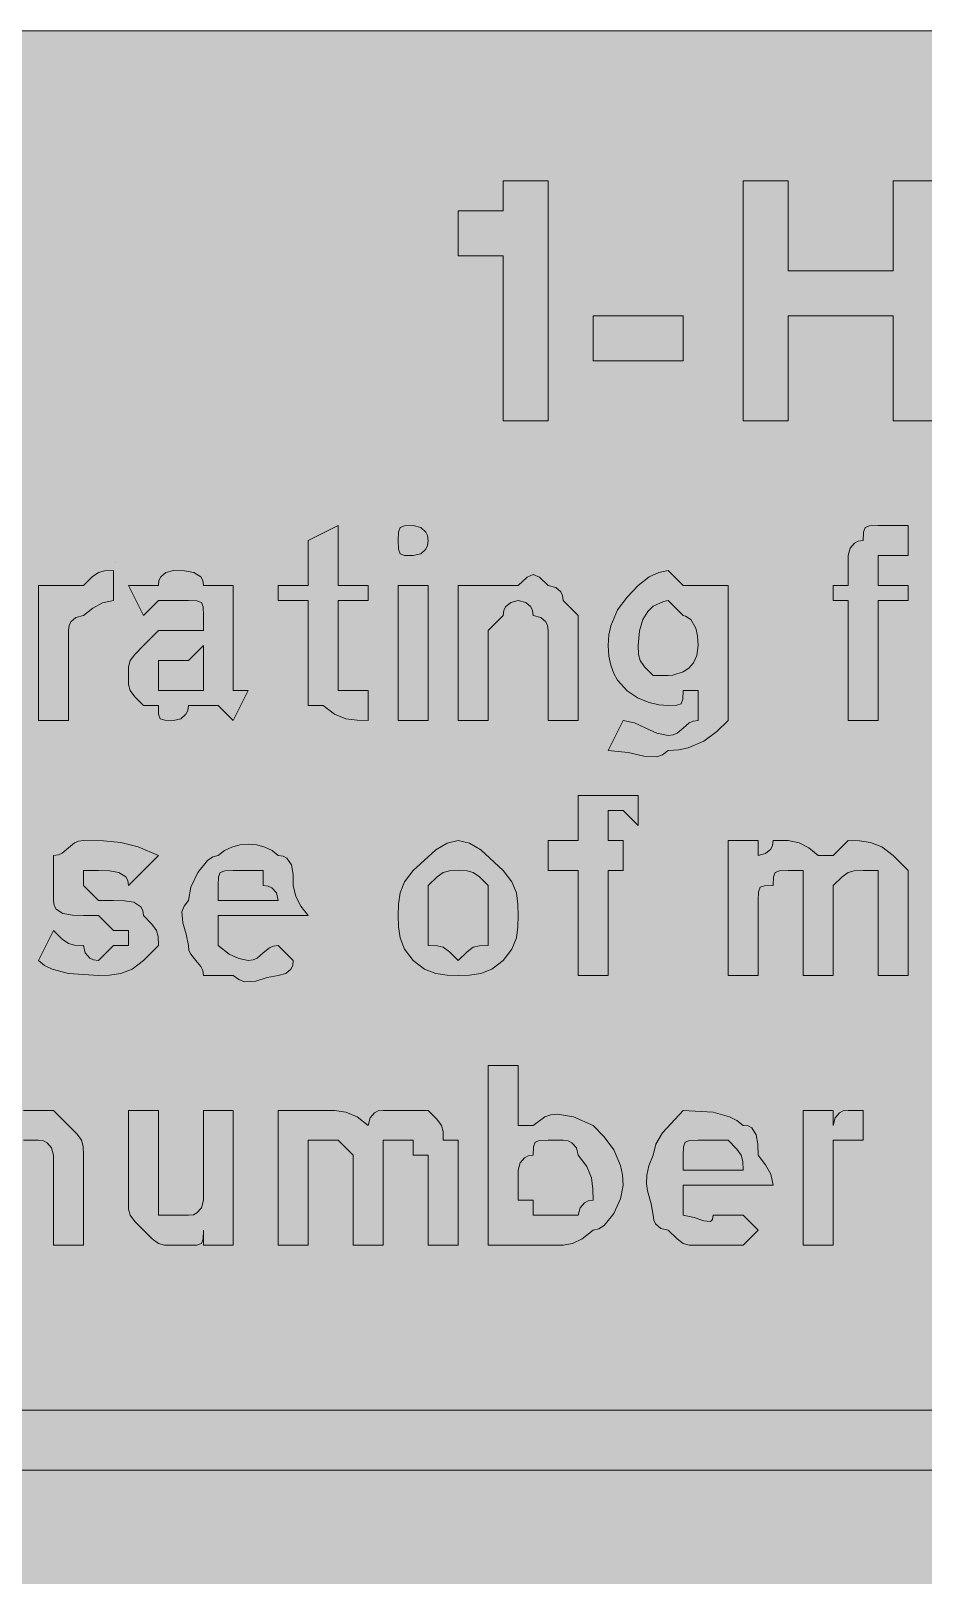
# Model space of a CAD drawing. Header units: metres. Extents: x 10 to 558, y 12 to 259.
# Drawn here: x 135.2 to 206.6, y 135.1 to 258.7 of the extents above; entities that cross this region are included whole.
import ezdxf

# ---------------------------------------------------------------- set-up
doc = ezdxf.new("R2010")
doc.units = ezdxf.units.M
for name, color, linetype, true_color in [('FILL_FIREBRICK_C36B00', 7, 'Continuous', 0xc36b00), ('FILL_WHITE_FFFFFF', 7, 'Continuous', 0xffffff), ('STROKE_WHITE_FFFFFF', 7, 'Continuous', 0xffffff)]:
    doc.layers.add(name, color=color, linetype=linetype, true_color=true_color)

msp = doc.modelspace()

# ---------------------------------------------------------------- hatches: boundary and pattern name
at = {"layer": 'FILL_FIREBRICK_C36B00', "true_color": 0xc36b00}
h = msp.add_hatch(color=7, dxfattribs=at)
h.dxf.hatch_style = 1
h.paths.add_polyline_path([(552.54, 258.7), (553.8, 258.57), (554.83, 258.21), (555.75, 257.52), (557.14, 255.91), (557.56, 255.2), (557.85, 254.52), (558.11, 253.13), (558.15, 251.52), (558.15, 18.72), (558.15, 15.12), (557.75, 15.07), (557.44, 14.91), (556.95, 14.37), (556.46, 13.6), (555.75, 12.72), (554.83, 12.03), (553.8, 11.67), (552.54, 11.54), (550.95, 11.52), (16.95, 11.52), (13.35, 11.52), (12.6, 12.12), (11.83, 12.53), (10.95, 12.72), (10.26, 14.33), (9.9, 15.72), (9.77, 17.11), (9.75, 18.72), (9.75, 251.52), (9.75, 255.12), (10.35, 255.87), (10.76, 256.64), (10.95, 257.52), (11.83, 257.71), (12.6, 258.12), (13.35, 258.72), (16.95, 258.72), (550.95, 258.72), (552.54, 258.7)])
at = {"layer": 'FILL_WHITE_FFFFFF', "true_color": 0xffffff}
h = msp.add_hatch(color=7, dxfattribs=at)
h.dxf.hatch_style = 1
h.paths.add_polyline_path([(172.95, 227.52), (172.95, 240.72), (169.35, 240.72), (169.35, 244.32), (170.55, 244.32), (172.95, 244.32), (172.95, 245.52), (172.95, 246.72), (176.55, 246.72), (176.55, 227.52), (172.95, 227.52)])
h = msp.add_hatch(color=7, dxfattribs=at)
h.dxf.hatch_style = 1
h.paths.add_polyline_path([(204.15, 235.92), (195.75, 235.92), (195.75, 227.52), (192.15, 227.52), (192.15, 246.72), (195.75, 246.72), (195.75, 239.52), (204.15, 239.52), (204.15, 246.72), (207.75, 246.72), (207.75, 227.52), (204.15, 227.52), (204.15, 235.92)])
h = msp.add_hatch(color=7, dxfattribs=at)
h.dxf.hatch_style = 1
h.paths.add_polyline_path([(180.15, 235.92), (187.35, 235.92), (187.35, 232.32), (180.15, 232.32), (180.15, 235.92)])
h = msp.add_hatch(color=7, dxfattribs=at)
h.dxf.hatch_style = 1
h.paths.add_polyline_path([(159.75, 205.92), (160.95, 205.92), (162.15, 205.92), (162.15, 203.52), (161.25, 203.54), (160.35, 203.67), (159.45, 204.03), (158.55, 204.72), (157.35, 204.72), (157.35, 205.92), (157.35, 213.12), (154.95, 213.12), (154.95, 214.32), (157.35, 214.32), (157.35, 217.92), (159.75, 219.12), (159.75, 214.32), (162.15, 214.32), (162.15, 213.12), (159.75, 213.12), (159.75, 207.12), (159.75, 205.92)])
h = msp.add_hatch(color=7, dxfattribs=at)
h.dxf.hatch_style = 1
h.paths.add_polyline_path([(166.9, 217.52), (166.76, 217.23), (166.35, 216.87), (165.75, 216.72), (165.06, 216.74), (164.7, 216.87), (164.57, 217.23), (164.55, 217.92), (164.57, 218.61), (164.7, 218.97), (165.06, 219.1), (165.75, 219.12), (166.35, 218.97), (166.76, 218.61), (166.9, 218.32), (166.95, 217.92), (166.9, 217.52)])
h = msp.add_hatch(color=7, dxfattribs=at)
h.dxf.hatch_style = 1
h.paths.add_polyline_path([(202.95, 203.52), (200.55, 203.52), (200.55, 213.12), (199.35, 213.12), (199.35, 214.32), (200.55, 214.32), (200.55, 216.72), (200.7, 217.32), (201.06, 217.73), (201.35, 217.87), (201.75, 217.92), (201.77, 218.61), (201.9, 218.97), (202.26, 219.1), (202.95, 219.12), (204.15, 219.12), (205.35, 219.12), (205.35, 216.72), (204.15, 216.72), (202.95, 216.72), (202.95, 215.52), (202.95, 214.32), (205.35, 214.32), (205.35, 213.12), (202.95, 213.12), (202.95, 203.52)])
h = msp.add_hatch(color=7, dxfattribs=at)
h.dxf.hatch_style = 1
h.paths.add_polyline_path([(139.35, 214.32), (140.06, 215.01), (140.55, 215.37), (141.04, 215.5), (141.75, 215.52), (141.75, 213.12), (140.87, 212.93), (140.1, 212.52), (139.35, 211.92), (138.75, 211.77), (138.34, 211.41), (138.2, 211.12), (138.15, 210.72), (138.15, 203.52), (135.75, 203.52), (135.75, 214.32), (138.15, 214.32), (139.35, 214.32)])
h = msp.add_hatch(color=7, dxfattribs=at)
h.dxf.hatch_style = 1
h.paths.add_polyline_path([(145.35, 214.32), (145.4, 214.72), (145.54, 215.01), (145.95, 215.37), (146.55, 215.52), (147.43, 215.5), (148.2, 215.37), (148.74, 215.01), (148.9, 214.72), (148.95, 214.32), (151.35, 214.32), (151.35, 211.92), (151.35, 209.52), (151.35, 207.12), (151.35, 205.92), (152.55, 205.92), (151.35, 203.52), (150.15, 204.72), (147.75, 204.72), (147.7, 204.32), (147.56, 204.03), (147.15, 203.67), (146.55, 203.52), (145.86, 203.54), (145.5, 203.67), (145.37, 204.03), (145.35, 204.72), (144.15, 204.72), (143.46, 205.43), (143.1, 205.92), (142.97, 206.41), (142.95, 207.12), (142.97, 207.83), (143.1, 208.32), (143.46, 208.81), (144.15, 209.52), (145.35, 210.72), (146.55, 210.72), (147.75, 210.72), (148.95, 210.72), (148.95, 211.92), (148.93, 212.61), (148.8, 212.97), (148.44, 213.1), (147.75, 213.12), (146.55, 213.12), (145.35, 213.12), (144.15, 211.92), (142.95, 214.32), (144.15, 214.32), (145.35, 214.32)])
h.paths.add_polyline_path([(148.95, 205.92), (148.95, 207.12), (148.95, 209.52), (147.75, 208.32), (146.55, 208.32), (145.35, 208.32), (145.35, 207.12), (145.35, 205.92), (146.55, 205.92), (147.75, 205.92), (148.95, 205.92)], flags=16)
h = msp.add_hatch(color=7, dxfattribs=at)
h.dxf.hatch_style = 1
h.paths.add_polyline_path([(173.55, 212.97), (173.14, 212.61), (173, 212.32), (172.95, 211.92), (171.75, 210.72), (171.75, 203.52), (169.35, 203.52), (169.35, 214.32), (171.75, 214.32), (174.15, 214.32), (174.86, 214.99), (175.35, 215.22), (175.84, 214.99), (176.55, 214.32), (177.15, 214.17), (177.56, 213.81), (177.7, 213.52), (177.75, 213.12), (178.95, 211.92), (178.95, 203.52), (176.55, 203.52), (176.55, 210.72), (176.5, 211.12), (176.36, 211.41), (175.95, 211.77), (175.35, 211.92), (175.3, 212.32), (175.16, 212.61), (174.75, 212.97), (174.15, 213.12), (173.55, 212.97)])
h = msp.add_hatch(color=7, dxfattribs=at)
h.dxf.hatch_style = 1
h.paths.add_polyline_path([(190.95, 203.52), (190.03, 202.64), (189, 201.87), (187.74, 201.33), (187, 201.17), (186.15, 201.12), (185.7, 200.78), (185.23, 200.61), (184.2, 200.67), (182.94, 200.95), (181.35, 201.12), (182.55, 203.52), (183.45, 203.33), (184.35, 202.92), (185.25, 202.51), (186.15, 202.32), (186.55, 202.37), (186.86, 202.51), (187.35, 202.92), (187.84, 203.33), (188.15, 203.47), (188.55, 203.52), (188.55, 204.72), (188.55, 205.92), (187.35, 205.92), (187.33, 205.23), (187.2, 204.87), (186.84, 204.74), (186.15, 204.72), (185.4, 204.79), (184.63, 204.97), (183.75, 205.32), (182.87, 205.89), (182.1, 206.74), (181.79, 207.29), (181.56, 207.94), (181.4, 208.68), (181.35, 209.52), (181.4, 210.37), (181.56, 211.11), (182.1, 212.37), (182.87, 213.4), (183.75, 214.32), (184.63, 215.01), (185.4, 215.37), (186.15, 215.52), (187.35, 214.32), (188.55, 214.32), (190.95, 214.32), (190.95, 203.52)])
h.paths.add_polyline_path([(184.95, 212.67), (184.51, 212.24), (184.12, 211.6), (183.85, 210.71), (183.75, 209.52), (183.77, 208.81), (183.9, 208.32), (184.26, 207.83), (184.95, 207.12), (186.15, 207.12), (186.52, 207.16), (187.35, 207.42), (187.79, 207.71), (188.17, 208.13), (188.45, 208.73), (188.55, 209.52), (188.5, 210.31), (188.36, 210.91), (187.95, 211.62), (187.54, 211.88), (187.35, 211.92), (186.15, 213.12), (185.77, 213.06), (184.95, 212.67)], flags=16)
h = msp.add_hatch(color=7, dxfattribs=at)
h.dxf.hatch_style = 1
h.paths.add_polyline_path([(164.55, 203.52), (164.55, 214.32), (166.95, 214.32), (166.95, 203.52), (164.55, 203.52)])
h = msp.add_hatch(color=7, dxfattribs=at)
h.dxf.hatch_style = 1
h.paths.add_polyline_path([(181.35, 183.12), (178.95, 183.12), (178.95, 191.52), (176.55, 191.52), (176.55, 193.92), (178.95, 193.92), (178.95, 195.12), (178.95, 197.52), (181.35, 197.52), (182.55, 197.52), (183.75, 197.52), (183.75, 195.12), (182.55, 196.32), (181.35, 196.32), (181.35, 195.12), (181.35, 193.92), (182.55, 193.92), (182.55, 191.52), (181.35, 191.52), (181.35, 183.12)])
h = msp.add_hatch(color=7, dxfattribs=at)
h.dxf.hatch_style = 1
h.paths.add_polyline_path([(140.55, 189.12), (141.75, 189.12), (142.63, 189.1), (143.4, 188.97), (143.94, 188.61), (144.1, 188.32), (144.15, 187.92), (144.84, 187.21), (145.2, 186.72), (145.33, 186.23), (145.35, 185.52), (144.15, 184.32), (143.25, 183.63), (142.35, 183.27), (141.45, 183.14), (140.55, 183.12), (138.15, 183.27), (136.84, 183.63), (136.25, 183.92), (135.75, 184.32), (136.95, 186.72), (137.66, 186.03), (138.15, 185.67), (138.64, 185.54), (139.35, 185.52), (139.5, 184.92), (139.86, 184.51), (140.15, 184.37), (140.55, 184.32), (141.75, 185.52), (142.95, 185.52), (142.95, 186.72), (141.75, 186.72), (140.55, 187.92), (139.35, 187.92), (138.47, 187.94), (137.7, 188.07), (137.16, 188.43), (137, 188.72), (136.95, 189.12), (136.95, 190.32), (136.95, 192.72), (137.35, 192.77), (137.66, 192.91), (138.15, 193.32), (138.64, 193.73), (138.95, 193.87), (139.35, 193.92), (140.96, 193.9), (142.35, 193.77), (143.74, 193.41), (145.35, 192.72), (142.95, 190.32), (142.9, 190.72), (142.74, 191.01), (142.2, 191.37), (141.43, 191.5), (140.55, 191.52), (139.35, 191.52), (139.35, 190.32), (140.55, 189.12)])
h = msp.add_hatch(color=7, dxfattribs=at)
h.dxf.hatch_style = 1
h.paths.add_polyline_path([(148.9, 183.52), (148.76, 183.83), (148.35, 184.32), (147.94, 184.81), (147.8, 185.12), (147.75, 185.52), (147.58, 186.42), (147.3, 187.32), (147.24, 188.22), (147.41, 188.67), (147.75, 189.12), (147.96, 190.19), (148.5, 191.37), (149.27, 192.33), (149.7, 192.61), (150.15, 192.72), (150.65, 193.11), (151.24, 193.39), (151.88, 193.56), (152.55, 193.62), (153.22, 193.56), (153.86, 193.39), (154.45, 193.11), (154.95, 192.72), (155.35, 192.67), (155.64, 192.51), (156, 191.97), (156.13, 191.2), (156.15, 190.32), (156.34, 189.44), (156.75, 188.67), (157.35, 187.92), (150.15, 187.92), (150.15, 186.72), (150.15, 185.52), (151.03, 184.83), (151.8, 184.47), (152.55, 184.32), (152.95, 184.37), (153.26, 184.51), (153.75, 184.92), (154.24, 185.33), (154.55, 185.47), (154.95, 185.52), (156.15, 184.32), (156.1, 183.92), (155.96, 183.63), (155.55, 183.27), (154.95, 183.12), (154.05, 182.95), (153.15, 182.67), (152.25, 182.61), (151.8, 182.78), (151.35, 183.12), (148.95, 183.12), (148.9, 183.52)])
h.paths.add_polyline_path([(154.8, 189.72), (154.44, 190.13), (154.15, 190.27), (153.75, 190.32), (153.75, 191.52), (151.35, 191.52), (150.66, 191.5), (150.3, 191.37), (150.17, 191.01), (150.15, 190.32), (150.15, 189.12), (154.95, 189.12), (154.8, 189.72)], flags=16)
h = msp.add_hatch(color=7, dxfattribs=at)
h.dxf.hatch_style = 1
h.paths.add_polyline_path([(164.7, 189.72), (165.06, 190.62), (165.75, 191.52), (167.55, 193.17), (168.45, 193.71), (169.35, 193.92), (170.25, 193.71), (171.15, 193.17), (172.95, 191.52), (173.64, 190.62), (174, 189.72), (174.13, 188.82), (174.15, 187.92), (174.13, 187.02), (174, 186.12), (173.64, 185.22), (172.95, 184.32), (172.05, 183.63), (171.15, 183.27), (170.25, 183.14), (169.35, 183.12), (168.45, 183.14), (167.55, 183.27), (166.65, 183.63), (165.75, 184.32), (165.06, 185.22), (164.7, 186.12), (164.57, 187.02), (164.55, 187.92), (164.57, 188.82), (164.7, 189.72)])
h.paths.add_polyline_path([(168.15, 191.37), (167.66, 191.01), (166.95, 190.32), (166.95, 187.92), (166.95, 185.52), (167.66, 185.5), (168.15, 185.37), (168.64, 185.01), (169.35, 184.32), (170.06, 185.01), (170.55, 185.37), (171.04, 185.5), (171.75, 185.52), (171.75, 187.92), (171.75, 190.32), (171.04, 191.01), (170.55, 191.37), (170.06, 191.5), (169.35, 191.52), (168.64, 191.5), (168.15, 191.37)], flags=16)
h = msp.add_hatch(color=7, dxfattribs=at)
h.dxf.hatch_style = 1
h.paths.add_polyline_path([(193.35, 192.72), (193.95, 192.87), (194.36, 193.23), (194.5, 193.52), (194.55, 193.92), (195.75, 193.92), (196.63, 193.73), (197.4, 193.32), (198.15, 192.72), (199.35, 192.72), (200.55, 193.92), (201.45, 193.9), (202.35, 193.77), (203.25, 193.41), (204.15, 192.72), (205.35, 191.52), (205.35, 190.32), (205.35, 183.12), (202.95, 183.12), (202.95, 190.32), (202.95, 191.52), (201.75, 191.52), (201.04, 191.5), (200.55, 191.37), (200.06, 191.01), (199.35, 190.32), (199.35, 189.12), (199.35, 183.12), (196.95, 183.12), (196.95, 190.32), (196.95, 191.52), (195.75, 191.52), (195.06, 191.5), (194.7, 191.37), (194.57, 191.01), (194.55, 190.32), (193.86, 190.3), (193.5, 190.17), (193.37, 189.81), (193.35, 189.12), (193.35, 183.12), (190.95, 183.12), (190.95, 193.92), (193.35, 193.92), (193.35, 192.72)])
h = msp.add_hatch(color=7, dxfattribs=at)
h.dxf.hatch_style = 1
h.paths.add_polyline_path([(176.76, 171.96), (177.3, 172.02), (178.56, 171.79), (180.15, 171.12), (181.03, 170.2), (181.8, 169.17), (182.34, 167.91), (182.5, 167.17), (182.55, 166.32), (182.34, 165.25), (181.8, 164.07), (181.03, 163.11), (180.6, 162.83), (180.15, 162.72), (179.27, 162.03), (178.5, 161.67), (177.75, 161.52), (175.35, 161.52), (174.15, 161.52), (171.75, 161.52), (171.75, 175.92), (174.15, 175.92), (174.15, 172.32), (174.15, 171.12), (175.35, 171.12), (176.27, 171.79), (176.76, 171.96)])
h.paths.add_polyline_path([(179.1, 164.52), (179.46, 164.93), (179.75, 165.07), (180.15, 165.12), (180.13, 166.02), (180, 166.92), (179.64, 167.82), (178.95, 168.72), (178.8, 169.32), (178.44, 169.73), (178.15, 169.87), (177.75, 169.92), (176.55, 169.92), (175.86, 169.9), (175.5, 169.77), (175.37, 169.41), (175.35, 168.72), (174.95, 168.67), (174.66, 168.53), (174.3, 168.12), (174.15, 167.52), (174.15, 166.32), (174.15, 165.12), (175.35, 165.12), (175.35, 163.92), (177.75, 163.92), (178.95, 163.92), (179.1, 164.52)], flags=16)
h = msp.add_hatch(color=7, dxfattribs=at)
h.dxf.hatch_style = 1
h.paths.add_polyline_path([(133.35, 169.92), (133.35, 168.72), (133.35, 161.52), (130.95, 161.52), (130.95, 172.32), (133.35, 172.32), (133.35, 171.12), (133.4, 171.52), (133.54, 171.81), (133.95, 172.17), (134.55, 172.32), (136.95, 172.32), (138.15, 171.12), (138.84, 170.41), (139.2, 169.92), (139.33, 169.43), (139.35, 168.72), (139.35, 161.52), (136.95, 161.52), (136.95, 168.72), (136.8, 169.32), (136.44, 169.73), (136.15, 169.87), (135.75, 169.92), (134.55, 169.92), (133.35, 169.92)])
h = msp.add_hatch(color=7, dxfattribs=at)
h.dxf.hatch_style = 1
h.paths.add_polyline_path([(145.84, 161.54), (145.35, 161.67), (144.86, 162.03), (144.15, 162.72), (143.46, 163.43), (143.1, 163.92), (142.97, 164.41), (142.95, 165.12), (142.95, 172.32), (145.35, 172.32), (145.35, 165.12), (145.35, 163.92), (146.55, 163.92), (147.75, 163.92), (148.15, 163.97), (148.44, 164.11), (148.8, 164.52), (148.95, 165.12), (148.95, 172.32), (151.35, 172.32), (151.35, 161.52), (148.95, 161.52), (148.95, 162.72), (148.93, 162.03), (148.8, 161.67), (148.44, 161.54), (147.75, 161.52), (146.55, 161.52), (145.84, 161.54)])
h = msp.add_hatch(color=7, dxfattribs=at)
h.dxf.hatch_style = 1
h.paths.add_polyline_path([(159.45, 172.3), (160.35, 172.17), (161.25, 171.81), (162.15, 171.12), (162.3, 171.72), (162.66, 172.13), (162.95, 172.27), (163.35, 172.32), (164.55, 172.32), (166.95, 172.32), (167.64, 171.61), (168, 171.12), (168.13, 170.63), (168.15, 169.92), (169.35, 169.92), (169.35, 168.72), (169.35, 161.52), (166.95, 161.52), (166.95, 168.72), (165.75, 168.72), (165.75, 169.92), (164.55, 169.92), (163.35, 169.92), (163.35, 168.72), (163.35, 161.52), (160.95, 161.52), (160.95, 168.72), (159.75, 169.92), (158.55, 169.92), (157.35, 169.92), (157.35, 168.72), (157.35, 161.52), (154.95, 161.52), (154.95, 172.32), (157.35, 172.32), (158.55, 172.32), (159.45, 172.3)])
h = msp.add_hatch(color=7, dxfattribs=at)
h.dxf.hatch_style = 1
h.paths.add_polyline_path([(187.35, 161.67), (186.86, 162.03), (186.15, 162.72), (185.55, 162.87), (185.14, 163.23), (185, 163.52), (184.95, 163.92), (184.78, 164.84), (184.5, 165.87), (184.42, 166.46), (184.44, 167.13), (184.61, 167.87), (184.95, 168.72), (185.16, 169.62), (185.7, 170.52), (187.35, 172.32), (189.75, 172.17), (191.06, 171.81), (191.65, 171.52), (192.15, 171.12), (192.55, 171.07), (192.84, 170.91), (193.2, 170.37), (193.33, 169.6), (193.35, 168.72), (193.95, 167.97), (194.36, 167.2), (194.55, 166.32), (187.35, 166.32), (187.35, 165.12), (187.35, 163.92), (188.23, 163.75), (189, 163.47), (189.54, 163.41), (189.7, 163.58), (189.75, 163.92), (192.15, 163.92), (193.35, 162.72), (192.15, 161.52), (188.55, 161.52), (187.84, 161.54), (187.35, 161.67)])
h.paths.add_polyline_path([(192.13, 168.23), (192, 168.72), (191.64, 169.21), (190.95, 169.92), (188.55, 169.92), (187.86, 169.9), (187.5, 169.77), (187.37, 169.41), (187.35, 168.72), (187.35, 167.52), (192.15, 167.52), (192.13, 168.23)], flags=16)
h = msp.add_hatch(color=7, dxfattribs=at)
h.dxf.hatch_style = 1
h.paths.add_polyline_path([(199.5, 171.72), (199.86, 172.13), (200.15, 172.27), (200.55, 172.32), (201.75, 172.32), (201.75, 169.92), (199.35, 169.92), (199.35, 168.72), (199.35, 167.52), (199.35, 161.52), (196.95, 161.52), (196.95, 172.32), (199.35, 172.32), (199.35, 171.12), (199.5, 171.72)])
h = msp.add_hatch(color=7, dxfattribs=at)
h.dxf.hatch_style = 1
h.paths.add_polyline_path([(76.95, 138.72), (69.75, 138.72), (62.55, 145.92), (69.75, 153.12), (76.95, 153.12), (72.15, 148.32), (505.35, 148.32), (505.35, 143.52), (72.15, 143.52), (76.95, 138.72)])

# ---------------------------------------------------------------- linework, layer by layer
at = {"layer": 'FILL_FIREBRICK_C36B00', "lineweight": 0, "true_color": 0xc36b00}
msp.add_lwpolyline([(550.95, 11.52), (16.95, 11.52), (13.35, 11.52), (12.6, 12.12), (11.83, 12.53), (10.95, 12.72), (10.26, 14.33), (9.9, 15.72), (9.77, 17.11), (9.75, 18.72), (9.75, 251.52), (9.75, 255.12), (10.35, 255.87), (10.76, 256.64), (10.95, 257.52), (11.83, 257.71), (12.6, 258.12), (13.35, 258.72), (16.95, 258.72), (550.95, 258.72)], dxfattribs=at)
at = {"layer": 'FILL_WHITE_FFFFFF', "lineweight": 0, "true_color": 0xffffff}
for points in [[(172.95, 227.52), (172.95, 240.72), (169.35, 240.72), (169.35, 244.32), (170.55, 244.32), (172.95, 244.32), (172.95, 245.52), (172.95, 246.72), (176.55, 246.72), (176.55, 227.52)], [(204.15, 235.92), (195.75, 235.92), (195.75, 227.52), (192.15, 227.52), (192.15, 246.72), (195.75, 246.72), (195.75, 239.52), (204.15, 239.52), (204.15, 246.72), (207.75, 246.72), (207.75, 227.52), (204.15, 227.52)], [(180.15, 235.92), (187.35, 235.92), (187.35, 232.32), (180.15, 232.32)], [(159.75, 205.92), (160.95, 205.92), (162.15, 205.92), (162.15, 203.52), (161.25, 203.54), (160.35, 203.67), (159.45, 204.03), (158.55, 204.72), (157.35, 204.72), (157.35, 205.92), (157.35, 213.12), (154.95, 213.12), (154.95, 214.32), (157.35, 214.32), (157.35, 217.92), (159.75, 219.12), (159.75, 214.32), (162.15, 214.32), (162.15, 213.12), (159.75, 213.12), (159.75, 207.12)], [(166.9, 217.52), (166.76, 217.23), (166.35, 216.87), (165.75, 216.72), (165.06, 216.74), (164.7, 216.87), (164.57, 217.23), (164.55, 217.92), (164.57, 218.61), (164.7, 218.97), (165.06, 219.1), (165.75, 219.12), (166.35, 218.97), (166.76, 218.61), (166.9, 218.32), (166.95, 217.92)], [(202.95, 203.52), (200.55, 203.52), (200.55, 213.12), (199.35, 213.12), (199.35, 214.32), (200.55, 214.32), (200.55, 216.72), (200.7, 217.32), (201.06, 217.73), (201.35, 217.87), (201.75, 217.92), (201.77, 218.61), (201.9, 218.97), (202.26, 219.1), (202.95, 219.12), (204.15, 219.12), (205.35, 219.12), (205.35, 216.72), (204.15, 216.72), (202.95, 216.72), (202.95, 215.52), (202.95, 214.32), (205.35, 214.32), (205.35, 213.12), (202.95, 213.12)], [(139.35, 214.32), (140.06, 215.01), (140.55, 215.37), (141.04, 215.5), (141.75, 215.52), (141.75, 213.12), (140.87, 212.93), (140.1, 212.52), (139.35, 211.92), (138.75, 211.77), (138.34, 211.41), (138.2, 211.12), (138.15, 210.72), (138.15, 203.52), (135.75, 203.52), (135.75, 214.32), (138.15, 214.32)], [(145.35, 214.32), (145.4, 214.72), (145.54, 215.01), (145.95, 215.37), (146.55, 215.52), (147.43, 215.5), (148.2, 215.37), (148.74, 215.01), (148.9, 214.72), (148.95, 214.32), (151.35, 214.32), (151.35, 211.92), (151.35, 209.52), (151.35, 207.12), (151.35, 205.92), (152.55, 205.92), (151.35, 203.52), (150.15, 204.72), (147.75, 204.72), (147.7, 204.32), (147.56, 204.03), (147.15, 203.67), (146.55, 203.52), (145.86, 203.54), (145.5, 203.67), (145.37, 204.03), (145.35, 204.72), (144.15, 204.72), (143.46, 205.43), (143.1, 205.92), (142.97, 206.41), (142.95, 207.12), (142.97, 207.83), (143.1, 208.32), (143.46, 208.81), (144.15, 209.52), (145.35, 210.72), (146.55, 210.72), (147.75, 210.72), (148.95, 210.72), (148.95, 211.92), (148.93, 212.61), (148.8, 212.97), (148.44, 213.1), (147.75, 213.12), (146.55, 213.12), (145.35, 213.12), (144.15, 211.92), (142.95, 214.32), (144.15, 214.32)], [(173.55, 212.97), (173.14, 212.61), (173, 212.32), (172.95, 211.92), (171.75, 210.72), (171.75, 203.52), (169.35, 203.52), (169.35, 214.32), (171.75, 214.32), (174.15, 214.32), (174.86, 214.99), (175.35, 215.22), (175.84, 214.99), (176.55, 214.32), (177.15, 214.17), (177.56, 213.81), (177.7, 213.52), (177.75, 213.12), (178.95, 211.92), (178.95, 203.52), (176.55, 203.52), (176.55, 210.72), (176.5, 211.12), (176.36, 211.41), (175.95, 211.77), (175.35, 211.92), (175.3, 212.32), (175.16, 212.61), (174.75, 212.97), (174.15, 213.12)], [(190.95, 203.52), (190.03, 202.64), (189, 201.87), (187.74, 201.33), (187, 201.17), (186.15, 201.12), (185.7, 200.78), (185.23, 200.61), (184.2, 200.67), (182.94, 200.95), (181.35, 201.12), (182.55, 203.52), (183.45, 203.33), (184.35, 202.92), (185.25, 202.51), (186.15, 202.32), (186.55, 202.37), (186.86, 202.51), (187.35, 202.92), (187.84, 203.33), (188.15, 203.47), (188.55, 203.52), (188.55, 204.72), (188.55, 205.92), (187.35, 205.92), (187.33, 205.23), (187.2, 204.87), (186.84, 204.74), (186.15, 204.72), (185.4, 204.79), (184.63, 204.97), (183.75, 205.32), (182.87, 205.89), (182.1, 206.74), (181.79, 207.29), (181.56, 207.94), (181.4, 208.68), (181.35, 209.52), (181.4, 210.37), (181.56, 211.11), (182.1, 212.37), (182.87, 213.4), (183.75, 214.32), (184.63, 215.01), (185.4, 215.37), (186.15, 215.52), (187.35, 214.32), (188.55, 214.32), (190.95, 214.32)], [(164.55, 203.52), (164.55, 214.32), (166.95, 214.32), (166.95, 203.52)], [(184.95, 212.67), (184.51, 212.24), (184.12, 211.6), (183.85, 210.71), (183.75, 209.52), (183.77, 208.81), (183.9, 208.32), (184.26, 207.83), (184.95, 207.12), (186.15, 207.12), (186.52, 207.16), (187.35, 207.42), (187.79, 207.71), (188.17, 208.13), (188.45, 208.73), (188.55, 209.52), (188.5, 210.31), (188.36, 210.91), (187.95, 211.62), (187.54, 211.88), (187.35, 211.92), (186.15, 213.12), (185.77, 213.06)], [(148.95, 205.92), (148.95, 207.12), (148.95, 209.52), (147.75, 208.32), (146.55, 208.32), (145.35, 208.32), (145.35, 207.12), (145.35, 205.92), (146.55, 205.92), (147.75, 205.92)], [(181.35, 183.12), (178.95, 183.12), (178.95, 191.52), (176.55, 191.52), (176.55, 193.92), (178.95, 193.92), (178.95, 195.12), (178.95, 197.52), (181.35, 197.52), (182.55, 197.52), (183.75, 197.52), (183.75, 195.12), (182.55, 196.32), (181.35, 196.32), (181.35, 195.12), (181.35, 193.92), (182.55, 193.92), (182.55, 191.52), (181.35, 191.52)], [(140.55, 189.12), (141.75, 189.12), (142.63, 189.1), (143.4, 188.97), (143.94, 188.61), (144.1, 188.32), (144.15, 187.92), (144.84, 187.21), (145.2, 186.72), (145.33, 186.23), (145.35, 185.52), (144.15, 184.32), (143.25, 183.63), (142.35, 183.27), (141.45, 183.14), (140.55, 183.12), (138.15, 183.27), (136.84, 183.63), (136.25, 183.92), (135.75, 184.32), (136.95, 186.72), (137.66, 186.03), (138.15, 185.67), (138.64, 185.54), (139.35, 185.52), (139.5, 184.92), (139.86, 184.51), (140.15, 184.37), (140.55, 184.32), (141.75, 185.52), (142.95, 185.52), (142.95, 186.72), (141.75, 186.72), (140.55, 187.92), (139.35, 187.92), (138.47, 187.94), (137.7, 188.07), (137.16, 188.43), (137, 188.72), (136.95, 189.12), (136.95, 190.32), (136.95, 192.72), (137.35, 192.77), (137.66, 192.91), (138.15, 193.32), (138.64, 193.73), (138.95, 193.87), (139.35, 193.92), (140.96, 193.9), (142.35, 193.77), (143.74, 193.41), (145.35, 192.72), (142.95, 190.32), (142.9, 190.72), (142.74, 191.01), (142.2, 191.37), (141.43, 191.5), (140.55, 191.52), (139.35, 191.52), (139.35, 190.32)], [(148.9, 183.52), (148.76, 183.83), (148.35, 184.32), (147.94, 184.81), (147.8, 185.12), (147.75, 185.52), (147.58, 186.42), (147.3, 187.32), (147.24, 188.22), (147.41, 188.67), (147.75, 189.12), (147.96, 190.19), (148.5, 191.37), (149.27, 192.33), (149.7, 192.61), (150.15, 192.72), (150.65, 193.11), (151.24, 193.39), (151.88, 193.56), (152.55, 193.62), (153.22, 193.56), (153.86, 193.39), (154.45, 193.11), (154.95, 192.72), (155.35, 192.67), (155.64, 192.51), (156, 191.97), (156.13, 191.2), (156.15, 190.32), (156.34, 189.44), (156.75, 188.67), (157.35, 187.92), (150.15, 187.92), (150.15, 186.72), (150.15, 185.52), (151.03, 184.83), (151.8, 184.47), (152.55, 184.32), (152.95, 184.37), (153.26, 184.51), (153.75, 184.92), (154.24, 185.33), (154.55, 185.47), (154.95, 185.52), (156.15, 184.32), (156.1, 183.92), (155.96, 183.63), (155.55, 183.27), (154.95, 183.12), (154.05, 182.95), (153.15, 182.67), (152.25, 182.61), (151.8, 182.78), (151.35, 183.12), (148.95, 183.12)], [(164.7, 189.72), (165.06, 190.62), (165.75, 191.52), (167.55, 193.17), (168.45, 193.71), (169.35, 193.92), (170.25, 193.71), (171.15, 193.17), (172.95, 191.52), (173.64, 190.62), (174, 189.72), (174.13, 188.82), (174.15, 187.92), (174.13, 187.02), (174, 186.12), (173.64, 185.22), (172.95, 184.32), (172.05, 183.63), (171.15, 183.27), (170.25, 183.14), (169.35, 183.12), (168.45, 183.14), (167.55, 183.27), (166.65, 183.63), (165.75, 184.32), (165.06, 185.22), (164.7, 186.12), (164.57, 187.02), (164.55, 187.92), (164.57, 188.82)], [(193.35, 192.72), (193.95, 192.87), (194.36, 193.23), (194.5, 193.52), (194.55, 193.92), (195.75, 193.92), (196.63, 193.73), (197.4, 193.32), (198.15, 192.72), (199.35, 192.72), (200.55, 193.92), (201.45, 193.9), (202.35, 193.77), (203.25, 193.41), (204.15, 192.72), (205.35, 191.52), (205.35, 190.32), (205.35, 183.12), (202.95, 183.12), (202.95, 190.32), (202.95, 191.52), (201.75, 191.52), (201.04, 191.5), (200.55, 191.37), (200.06, 191.01), (199.35, 190.32), (199.35, 189.12), (199.35, 183.12), (196.95, 183.12), (196.95, 190.32), (196.95, 191.52), (195.75, 191.52), (195.06, 191.5), (194.7, 191.37), (194.57, 191.01), (194.55, 190.32), (193.86, 190.3), (193.5, 190.17), (193.37, 189.81), (193.35, 189.12), (193.35, 183.12), (190.95, 183.12), (190.95, 193.92), (193.35, 193.92)], [(154.8, 189.72), (154.44, 190.13), (154.15, 190.27), (153.75, 190.32), (153.75, 191.52), (151.35, 191.52), (150.66, 191.5), (150.3, 191.37), (150.17, 191.01), (150.15, 190.32), (150.15, 189.12), (154.95, 189.12)], [(168.15, 191.37), (167.66, 191.01), (166.95, 190.32), (166.95, 187.92), (166.95, 185.52), (167.66, 185.5), (168.15, 185.37), (168.64, 185.01), (169.35, 184.32), (170.06, 185.01), (170.55, 185.37), (171.04, 185.5), (171.75, 185.52), (171.75, 187.92), (171.75, 190.32), (171.04, 191.01), (170.55, 191.37), (170.06, 191.5), (169.35, 191.52), (168.64, 191.5)], [(176.76, 171.96), (177.3, 172.02), (178.56, 171.79), (180.15, 171.12), (181.03, 170.2), (181.8, 169.17), (182.34, 167.91), (182.5, 167.17), (182.55, 166.32), (182.34, 165.25), (181.8, 164.07), (181.03, 163.11), (180.6, 162.83), (180.15, 162.72), (179.27, 162.03), (178.5, 161.67), (177.75, 161.52), (175.35, 161.52), (174.15, 161.52), (171.75, 161.52), (171.75, 175.92), (174.15, 175.92), (174.15, 172.32), (174.15, 171.12), (175.35, 171.12), (176.27, 171.79)], [(145.84, 161.54), (145.35, 161.67), (144.86, 162.03), (144.15, 162.72), (143.46, 163.43), (143.1, 163.92), (142.97, 164.41), (142.95, 165.12), (142.95, 172.32), (145.35, 172.32), (145.35, 165.12), (145.35, 163.92), (146.55, 163.92), (147.75, 163.92), (148.15, 163.97), (148.44, 164.11), (148.8, 164.52), (148.95, 165.12), (148.95, 172.32), (151.35, 172.32), (151.35, 161.52), (148.95, 161.52), (148.95, 162.72), (148.93, 162.03), (148.8, 161.67), (148.44, 161.54), (147.75, 161.52), (146.55, 161.52)], [(159.45, 172.3), (160.35, 172.17), (161.25, 171.81), (162.15, 171.12), (162.3, 171.72), (162.66, 172.13), (162.95, 172.27), (163.35, 172.32), (164.55, 172.32), (166.95, 172.32), (167.64, 171.61), (168, 171.12), (168.13, 170.63), (168.15, 169.92), (169.35, 169.92), (169.35, 168.72), (169.35, 161.52), (166.95, 161.52), (166.95, 168.72), (165.75, 168.72), (165.75, 169.92), (164.55, 169.92), (163.35, 169.92), (163.35, 168.72), (163.35, 161.52), (160.95, 161.52), (160.95, 168.72), (159.75, 169.92), (158.55, 169.92), (157.35, 169.92), (157.35, 168.72), (157.35, 161.52), (154.95, 161.52), (154.95, 172.32), (157.35, 172.32), (158.55, 172.32)], [(187.35, 161.67), (186.86, 162.03), (186.15, 162.72), (185.55, 162.87), (185.14, 163.23), (185, 163.52), (184.95, 163.92), (184.78, 164.84), (184.5, 165.87), (184.42, 166.46), (184.44, 167.13), (184.61, 167.87), (184.95, 168.72), (185.16, 169.62), (185.7, 170.52), (187.35, 172.32), (189.75, 172.17), (191.06, 171.81), (191.65, 171.52), (192.15, 171.12), (192.55, 171.07), (192.84, 170.91), (193.2, 170.37), (193.33, 169.6), (193.35, 168.72), (193.95, 167.97), (194.36, 167.2), (194.55, 166.32), (187.35, 166.32), (187.35, 165.12), (187.35, 163.92), (188.23, 163.75), (189, 163.47), (189.54, 163.41), (189.7, 163.58), (189.75, 163.92), (192.15, 163.92), (193.35, 162.72), (192.15, 161.52), (188.55, 161.52), (187.84, 161.54)], [(199.5, 171.72), (199.86, 172.13), (200.15, 172.27), (200.55, 172.32), (201.75, 172.32), (201.75, 169.92), (199.35, 169.92), (199.35, 168.72), (199.35, 167.52), (199.35, 161.52), (196.95, 161.52), (196.95, 172.32), (199.35, 172.32), (199.35, 171.12)], [(179.1, 164.52), (179.46, 164.93), (179.75, 165.07), (180.15, 165.12), (180.13, 166.02), (180, 166.92), (179.64, 167.82), (178.95, 168.72), (178.8, 169.32), (178.44, 169.73), (178.15, 169.87), (177.75, 169.92), (176.55, 169.92), (175.86, 169.9), (175.5, 169.77), (175.37, 169.41), (175.35, 168.72), (174.95, 168.67), (174.66, 168.53), (174.3, 168.12), (174.15, 167.52), (174.15, 166.32), (174.15, 165.12), (175.35, 165.12), (175.35, 163.92), (177.75, 163.92), (178.95, 163.92)], [(192.13, 168.23), (192, 168.72), (191.64, 169.21), (190.95, 169.92), (188.55, 169.92), (187.86, 169.9), (187.5, 169.77), (187.37, 169.41), (187.35, 168.72), (187.35, 167.52), (192.15, 167.52)], [(76.95, 138.72), (69.75, 138.72), (62.55, 145.92), (69.75, 153.12), (76.95, 153.12), (72.15, 148.32), (505.35, 148.32), (505.35, 143.52), (72.15, 143.52)]]:
    msp.add_lwpolyline(points, close=True, dxfattribs=at)
msp.add_lwpolyline([(134.55, 172.32), (136.95, 172.32), (138.15, 171.12), (138.84, 170.41), (139.2, 169.92), (139.33, 169.43), (139.35, 168.72), (139.35, 161.52), (136.95, 161.52), (136.95, 168.72), (136.8, 169.32), (136.44, 169.73), (136.15, 169.87), (135.75, 169.92), (134.55, 169.92)], dxfattribs=at)
at = {"layer": 'STROKE_WHITE_FFFFFF', "lineweight": 0, "true_color": 0xffffff}
for points in [[(204.15, 227.52), (207.75, 227.52), (204.15, 227.52)], [(141.95, 216.16), (141.95, 216.16)], [(141.95, 216.16), (141.95, 216.16)], [(141.95, 216.16), (141.95, 216.16)]]:
    msp.add_lwpolyline(points, dxfattribs=at)

doc.saveas('drawing.dxf')
